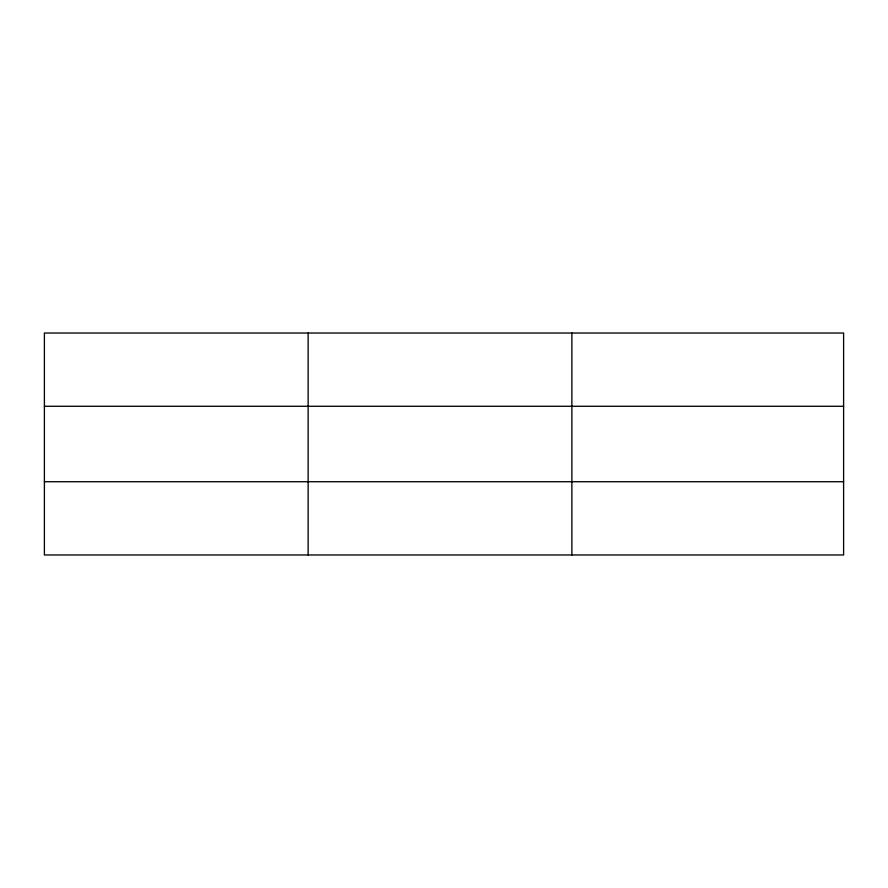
<?xml version="1.0" encoding="UTF-8"?>
<svg xmlns="http://www.w3.org/2000/svg" width="888" height="888" viewBox="0 0 888 888"><rect width="100%" height="100%" fill="white"/><g stroke="black" fill="none" stroke-linecap="round" stroke-linejoin="round"><path stroke-width="1.33" d="M308.136 333.033L308.136 554.967M571.872 333.033L571.872 554.967M843.6 406.271L843.6 333.033L44.4 333.033L44.4 554.967L843.6 554.967L843.6 406.271L44.4 406.271M44.4 481.729L843.6 481.729"/></g></svg>
